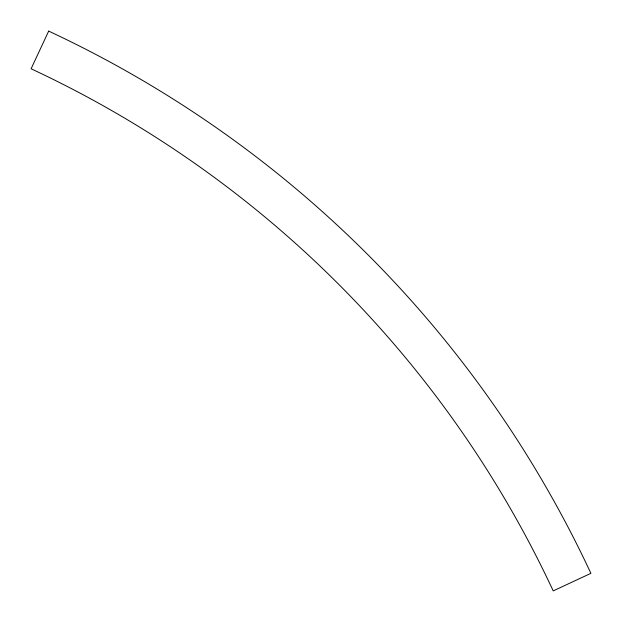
<?xml version="1.0" encoding="UTF-8"?>
<svg xmlns="http://www.w3.org/2000/svg" width="622" height="622" viewBox="0 0 622 622"><rect width="100%" height="100%" fill="white"/><g stroke="black" fill="none" stroke-linecap="round" stroke-linejoin="round"><path stroke-width="0.93" d="M48.672 31.1L31.1 68.778A1079.458 1079.458 0 0 1 553.222 590.9L590.9 573.328A1121.031 1121.031 0 0 0 48.672 31.1"/></g></svg>
